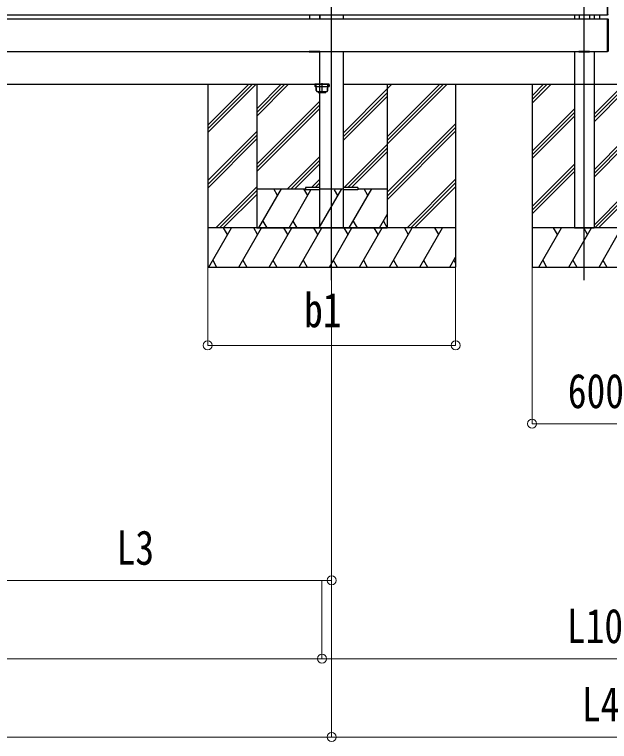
# Model space of a CAD drawing. Units: millimetres, scale not verified. Extents: x -16820 to 16820, y -11880 to 11880.
# Drawn here: x -7634 to -5354, y -8835 to -6051 of the extents above; entities that cross this region are included whole.
import ezdxf
from ezdxf.enums import TextEntityAlignment as Align

# ---------------------------------------------------------------- set-up
doc = ezdxf.new("R2010")
doc.units = ezdxf.units.MM
doc.header["$LTSCALE"] = 60
for name, color, linetype in [('0-3_YKK_12', 2, 'Continuous'), ('0-4_YKK_13', 4, 'Continuous'), ('0-5_YKK_A1', 4, 'Continuous')]:
    doc.layers.add(name, color=color, linetype=linetype)
doc.layers.add('0-6_YKK_D', color=6, linetype='Continuous', lineweight=18)
doc.styles.add('ＭＳ ゴシック', font='')
doc.styles.get('ＭＳ ゴシック').set_extended_font_data('MS Gothic')

msp = doc.modelspace()

# ---------------------------------------------------------------- linework, layer by layer
at = {"layer": '0-3_YKK_12'}
for p, q in [((-6418.65, -7067.6), (-6418.65, -3510.46)), ((-5450.65, -7067.6), (-5450.64, -3820.1)), ((-6455.65, -6313.6), (-6455.65, -6351.6))]:
    msp.add_line(p, q, dxfattribs=at)
at = {"layer": '0-4_YKK_13'}
for p, q in [((-5361.15, -6050.61), (-5361.15, -5928.6)), ((-5361.15, -6051.9), (-5361.15, -6050.61)), ((-5359.58, -6051.81), (-5361.15, -6051.9)), ((-5361.15, -6190.61), (-5361.15, -6068.6)), ((-5358.65, -6050.51), (-5358.65, -6050.81)), ((-5358.65, -6068.4), (-5358.65, -6068.7)), ((-5358.65, -6068.7), (-5358.65, -6190.51)), ((-5361.15, -6191.9), (-5361.15, -6190.61)), ((-5359.58, -6191.81), (-5361.15, -6191.9)), ((-5358.65, -6190.51), (-5358.65, -6190.81))]:
    msp.add_line(p, q, dxfattribs=at)
msp.add_lwpolyline([(-5361.15, -6068.6), (-5361.15, -6067.3), (-5359.58, -6067.4)], dxfattribs=at)
for centre, start, end in [((-5359.65, -6050.81), 273.5, 0), ((-5359.65, -6068.4), 0, 86.5), ((-5359.65, -6190.81), 273.5, 0)]:
    msp.add_arc(centre, 1, start, end, dxfattribs=at)
at = {"layer": '0-5_YKK_A1'}
for p, q in [((-5361.15, -5927.6), (-5361.15, -6051.6)), ((-10350.15, -6051.6), (-5361.15, -6051.6)), ((-10350.15, -6067.6), (-5361.15, -6067.6)), ((-6503.85, -6051.6), (-6503.85, -6067.6)), ((-6463.85, -6067.6), (-6463.85, -6051.6)), ((-6463.85, -6051.6), (-6463.85, -6067.6)), ((-6373.45, -6067.6), (-6373.45, -6051.6)), ((-5488.15, -6051.6), (-5488.15, -6067.6)), ((-5470.65, -6051.6), (-5470.65, -6067.6)), ((-5430.65, -6051.6), (-5430.65, -6067.6)), ((-5413.15, -6051.6), (-5413.15, -6067.6)), ((-5390.65, -6067.6), (-5390.65, -6051.6)), ((-5361.15, -6067.6), (-5361.15, -6191.6)), ((-10350.15, -6191.6), (-5361.15, -6191.6)), ((-6463.35, -6191.6), (-6504.35, -6191.6)), ((-6463.85, -6867.6), (-6463.85, -6191.6)), ((-6463.35, -6191.6), (-6463.35, -6193.6)), ((-6373.45, -6867.6), (-6373.45, -6191.6)), ((-5430.15, -6191.6), (-5471.15, -6191.6)), ((-5430.15, -6191.6), (-5430.15, -6193.6)), ((-9247.45, -6317.6), (-6463.85, -6317.6)), ((-6893.65, -6317.6), (-6893.65, -7017.6)), ((-6893.65, -6502.93), (-6708.31, -6317.6)), ((-6893.65, -6488.79), (-6722.46, -6317.6)), ((-6893.65, -6474.65), (-6736.6, -6317.6)), ((-6705.65, -6317.6), (-6705.65, -6867.6)), ((-6705.65, -6439.72), (-6583.53, -6317.6)), ((-6705.65, -6425.58), (-6597.67, -6317.6)), ((-6705.65, -6411.43), (-6611.82, -6317.6)), ((-6483.65, -6316.6), (-6427.65, -6316.6)), ((-6479.51, -6318.6), (-6483.15, -6318.6)), ((-6483.15, -6318.6), (-6483.15, -6326.6)), ((-6478.53, -6318.35), (-6479.54, -6318.35)), ((-6477.54, -6341.13), (-6479.52, -6318.52)), ((-6431.78, -6318.6), (-6479.51, -6318.6)), ((-6476.54, -6341.04), (-6478.52, -6318.43)), ((-6434.75, -6341.04), (-6432.77, -6318.43)), ((-6433.75, -6341.13), (-6431.77, -6318.52)), ((-6432.76, -6318.35), (-6431.75, -6318.35)), ((-6428.15, -6318.6), (-6431.78, -6318.6)), ((-6428.15, -6318.6), (-6428.15, -6326.6)), ((-6427.65, -6317.6), (-6427.65, -6316.6)), ((-6373.45, -6317.6), (-4334.85, -6317.6)), ((-6373.45, -6319.65), (-6371.4, -6317.6)), ((-6205.65, -6547.57), (-5975.68, -6317.6)), ((-6205.65, -6519.28), (-6003.97, -6317.6)), ((-6205.65, -6533.42), (-5989.82, -6317.6)), ((-6205.65, -6335.44), (-6187.81, -6317.6)), ((-6205.65, -6321.29), (-6201.96, -6317.6)), ((-6205.65, -6317.6), (-6205.65, -6867.6)), ((-5943.65, -6317.6), (-5943.65, -7017.6)), ((-5650.65, -6317.6), (-5650.65, -7017.6)), ((-5650.65, -6361.78), (-5606.47, -6317.6)), ((-5650.65, -6375.93), (-5592.32, -6317.6)), ((-5650.65, -6390.07), (-5578.18, -6317.6)), ((-5413.15, -6432.65), (-5298.1, -6317.6)), ((-6478.81, -6326.6), (-6483.14, -6326.6)), ((-6478.81, -6326.6), (-6432.48, -6326.6)), ((-6477.78, -6326.85), (-6478.79, -6326.85)), ((-6471.56, -6345.6), (-6439.33, -6345.6)), ((-6439.73, -6346.6), (-6471.56, -6346.6)), ((-6440.65, -6348.6), (-6440.65, -6346.6)), ((-6433.51, -6326.85), (-6432.5, -6326.85)), ((-6432.48, -6326.6), (-6428.15, -6326.6)), ((-6373.45, -6503.5), (-6205.65, -6335.7)), ((-5413.15, -6446.79), (-5295.15, -6328.79)), ((-5413.15, -6460.94), (-5295.15, -6342.94)), ((-6373.45, -6517.64), (-6205.65, -6349.84)), ((-6373.45, -6531.78), (-6205.65, -6363.98)), ((-6705.65, -6623.56), (-6463.85, -6381.77)), ((-6705.65, -6637.71), (-6463.85, -6395.91)), ((-6705.65, -6651.85), (-6463.85, -6410.05)), ((-5650.65, -6573.91), (-5488.15, -6411.42)), ((-5650.65, -6588.06), (-5488.15, -6425.56)), ((-5650.65, -6602.2), (-5488.15, -6439.7)), ((-6205.65, -6731.41), (-5943.65, -6469.42)), ((-6205.65, -6745.56), (-5943.65, -6483.56)), ((-6893.65, -6686.78), (-6705.65, -6498.78)), ((-6893.65, -6700.92), (-6705.65, -6512.92)), ((-6205.65, -6759.7), (-5943.65, -6497.7)), ((-6893.65, -6715.07), (-6705.65, -6527.07)), ((-5413.15, -6644.78), (-5295.15, -6526.78)), ((-5413.15, -6658.92), (-5295.15, -6540.92)), ((-6370.92, -6713.1), (-6205.65, -6547.83)), ((-6356.78, -6713.1), (-6205.65, -6561.97)), ((-5413.15, -6673.07), (-5295.15, -6555.07)), ((-6587.56, -6717.6), (-6463.85, -6593.9)), ((-6342.64, -6713.1), (-6205.65, -6576.11)), ((-6573.41, -6717.6), (-6463.85, -6608.04)), ((-6559.27, -6717.6), (-6463.85, -6622.18)), ((-5650.65, -6786.05), (-5488.15, -6623.55)), ((-5650.65, -6800.19), (-5488.15, -6637.69)), ((-5650.65, -6814.33), (-5488.15, -6651.83)), ((-6495.7, -6713.1), (-6463.85, -6681.25)), ((-6129.7, -6867.6), (-5943.65, -6681.55)), ((-6481.56, -6713.1), (-6463.85, -6695.39)), ((-6467.42, -6713.1), (-6463.85, -6709.53)), ((-6115.56, -6867.6), (-5943.65, -6695.69)), ((-6862.34, -6867.6), (-6705.65, -6710.91)), ((-6848.2, -6867.6), (-6705.65, -6725.06)), ((-6705.65, -6717.6), (-6518.85, -6717.6)), ((-6697.4, -6867.6), (-6610.8, -6717.6)), ((-6625.8, -6743.59), (-6640.8, -6717.6)), ((-6581.93, -6867.6), (-6497.93, -6722.1)), ((-6510.33, -6743.59), (-6525.33, -6717.6)), ((-6518.85, -6713.1), (-6518.85, -6722.1)), ((-6463.85, -6713.1), (-6518.85, -6713.1)), ((-6463.85, -6722.1), (-6518.85, -6722.1)), ((-6466.46, -6867.6), (-6379.86, -6717.6)), ((-6463.85, -6717.6), (-6373.45, -6717.6)), ((-6394.86, -6743.59), (-6407.26, -6722.1)), ((-6318.85, -6713.1), (-6373.45, -6713.1)), ((-6318.85, -6722.1), (-6373.45, -6722.1)), ((-6350.99, -6867.6), (-6264.39, -6717.6)), ((-6318.85, -6713.1), (-6318.85, -6722.1)), ((-6318.85, -6717.6), (-6205.65, -6717.6)), ((-6279.39, -6743.59), (-6294.39, -6717.6)), ((-6101.42, -6867.6), (-5943.65, -6709.83)), ((-6834.05, -6867.6), (-6705.65, -6739.2)), ((-5413.15, -6856.91), (-5295.15, -6738.91)), ((-5409.7, -6867.6), (-5295.15, -6753.06)), ((-5395.55, -6867.6), (-5295.15, -6767.2)), ((-6235.52, -6867.6), (-6205.65, -6815.86)), ((-6682.4, -6841.63), (-6667.4, -6867.6)), ((-6566.93, -6841.62), (-6551.93, -6867.6)), ((-6335.99, -6841.62), (-6320.99, -6867.6)), ((-6220.52, -6841.62), (-6205.52, -6867.6)), ((-5943.65, -6867.6), (-6893.65, -6867.6)), ((-6889.37, -7017.6), (-6802.77, -6867.6)), ((-6817.77, -6893.59), (-6832.77, -6867.6)), ((-6773.9, -7017.6), (-6687.3, -6867.6)), ((-6702.3, -6893.59), (-6717.3, -6867.6)), ((-6705.65, -6867.6), (-6205.65, -6867.6)), ((-6658.43, -7017.6), (-6571.83, -6867.6)), ((-6586.83, -6893.59), (-6601.83, -6867.6)), ((-6542.96, -7017.6), (-6456.36, -6867.6)), ((-6471.36, -6893.59), (-6486.36, -6867.6)), ((-6463.85, -6867.6), (-6373.45, -6867.6)), ((-6427.49, -7017.6), (-6340.89, -6867.6)), ((-6355.89, -6893.59), (-6370.89, -6867.6)), ((-6312.02, -7017.6), (-6225.42, -6867.6)), ((-6240.42, -6893.59), (-6255.42, -6867.6)), ((-6196.55, -7017.6), (-6109.95, -6867.6)), ((-6139.95, -6867.6), (-6124.95, -6893.59)), ((-6081.08, -7017.6), (-5994.48, -6867.6)), ((-6024.48, -6867.6), (-6009.48, -6893.59)), ((-5050.65, -6867.6), (-5650.65, -6867.6)), ((-5624.96, -7017.6), (-5538.36, -6867.6)), ((-5553.36, -6893.59), (-5568.36, -6867.6)), ((-5509.49, -7017.6), (-5422.89, -6867.6)), ((-5488.15, -6867.6), (-5413.15, -6867.6)), ((-5437.89, -6893.59), (-5452.89, -6867.6)), ((-5394.02, -7017.6), (-5307.42, -6867.6)), ((-5965.61, -7017.6), (-5943.65, -6979.56)), ((-6874.37, -6991.63), (-6859.37, -7017.6)), ((-6758.9, -6991.63), (-6743.9, -7017.6)), ((-6643.43, -6991.62), (-6628.43, -7017.6)), ((-6527.96, -6991.62), (-6512.96, -7017.6)), ((-6412.49, -6991.62), (-6397.49, -7017.6)), ((-6297.02, -6991.62), (-6282.02, -7017.6)), ((-6181.55, -6991.63), (-6166.55, -7017.6)), ((-6066.08, -6991.63), (-6051.08, -7017.6)), ((-5950.61, -6991.63), (-5943.65, -7003.69)), ((-5609.96, -6991.62), (-5594.96, -7017.6)), ((-5494.49, -6991.62), (-5479.49, -7017.6)), ((-5379.02, -6991.62), (-5364.02, -7017.6)), ((-6893.65, -7017.6), (-5943.65, -7017.6)), ((-5650.65, -7017.6), (-5050.65, -7017.6))]:
    msp.add_line(p, q, dxfattribs=at)
for points in [[(-6504.35, -6191.6), (-6504.35, -6193.6), (-6463.35, -6193.6)], [(-5488.15, -6191.6), (-5488.15, -6317.6), (-5488.15, -6867.6)], [(-5471.15, -6191.6), (-5471.15, -6193.6), (-5430.15, -6193.6)], [(-5413.15, -6191.6), (-5413.15, -6317.6), (-5413.15, -6867.6)], [(-6427.65, -6317.6), (-6483.65, -6317.6), (-6483.65, -6316.6)], [(-6470.65, -6346.6), (-6470.65, -6348.6), (-6440.65, -6348.6)]]:
    msp.add_lwpolyline(points, dxfattribs=at)
for centre, radius, start, end in [((-6480.51, -6318.6), 2, 5, 90), ((-6480.51, -6318.6), 1, 5, 90), ((-6430.78, -6318.6), 2, 90, 175), ((-6430.78, -6318.6), 1, 90, 175), ((-6478.81, -6326.6), 1, 180, 275), ((-6478.81, -6326.6), 0.667, 180, 275), ((-6478.81, -6326.6), 0.333, 180, 275), ((-6471.56, -6340.6), 6, 185, 270), ((-6471.56, -6340.6), 5, 185, 270), ((-6439.73, -6340.6), 5, 270, 355), ((-6439.73, -6340.6), 6, 270, 355)]:
    msp.add_arc(centre, radius, start, end, dxfattribs=at)
at = {"layer": '0-6_YKK_D'}
for p, q in [((-6418.65, -6267.6), (-6418.65, -8818.6)), ((-6418.65, -6267.6), (-6418.65, -8218.6)), ((-6418.65, -6267.6), (-6418.65, -8818.6)), ((-6893.5, -7018.6), (-6893.5, -7318.6)), ((-5943.5, -7018.6), (-5943.5, -7318.6)), ((-5650.65, -7017.6), (-5650.65, -7618.6)), ((-6893.5, -7317.6), (-5943.5, -7317.6)), ((-5650.65, -7617.6), (-5050.65, -7617.6)), ((-7855.65, -8217.6), (-6418.65, -8217.6)), ((-6455.65, -8217.6), (-6455.65, -8518.6)), ((-6455.65, -8217.6), (-6455.65, -8518.6)), ((-6455.65, -8517.6), (-9255.65, -8517.6)), ((-6455.65, -8517.6), (-4252.65, -8517.6)), ((-9292.65, -8817.6), (-6418.65, -8817.6)), ((-4289.65, -8817.6), (-6418.65, -8817.6))]:
    msp.add_line(p, q, dxfattribs=at)
for centre in [(-6893.5, -7317.6), (-5943.5, -7317.6), (-5650.65, -7617.6), (-6418.65, -8217.6), (-6455.65, -8517.6), (-6455.65, -8517.6), (-6418.65, -8817.6), (-6418.65, -8817.6)]:
    msp.add_circle(centre, 17, dxfattribs=at)

# ---------------------------------------------------------------- texts
at = {"layer": '0-6_YKK_D', "style": 'ＭＳ ゴシック', "width": 0.8}
for s, p in [('b1', (-6524.1, -7287.6)), ('600', (-5513.85, -7597.6)), ('L3', (-7242.75, -8197.6)), ('L10', (-5517.35, -8497.6)), ('L4', (-5459.75, -8797.6))]:
    msp.add_text(s, height=132, dxfattribs=at).set_placement(p, align=Align.BOTTOM_LEFT)

doc.saveas('drawing.dxf')
